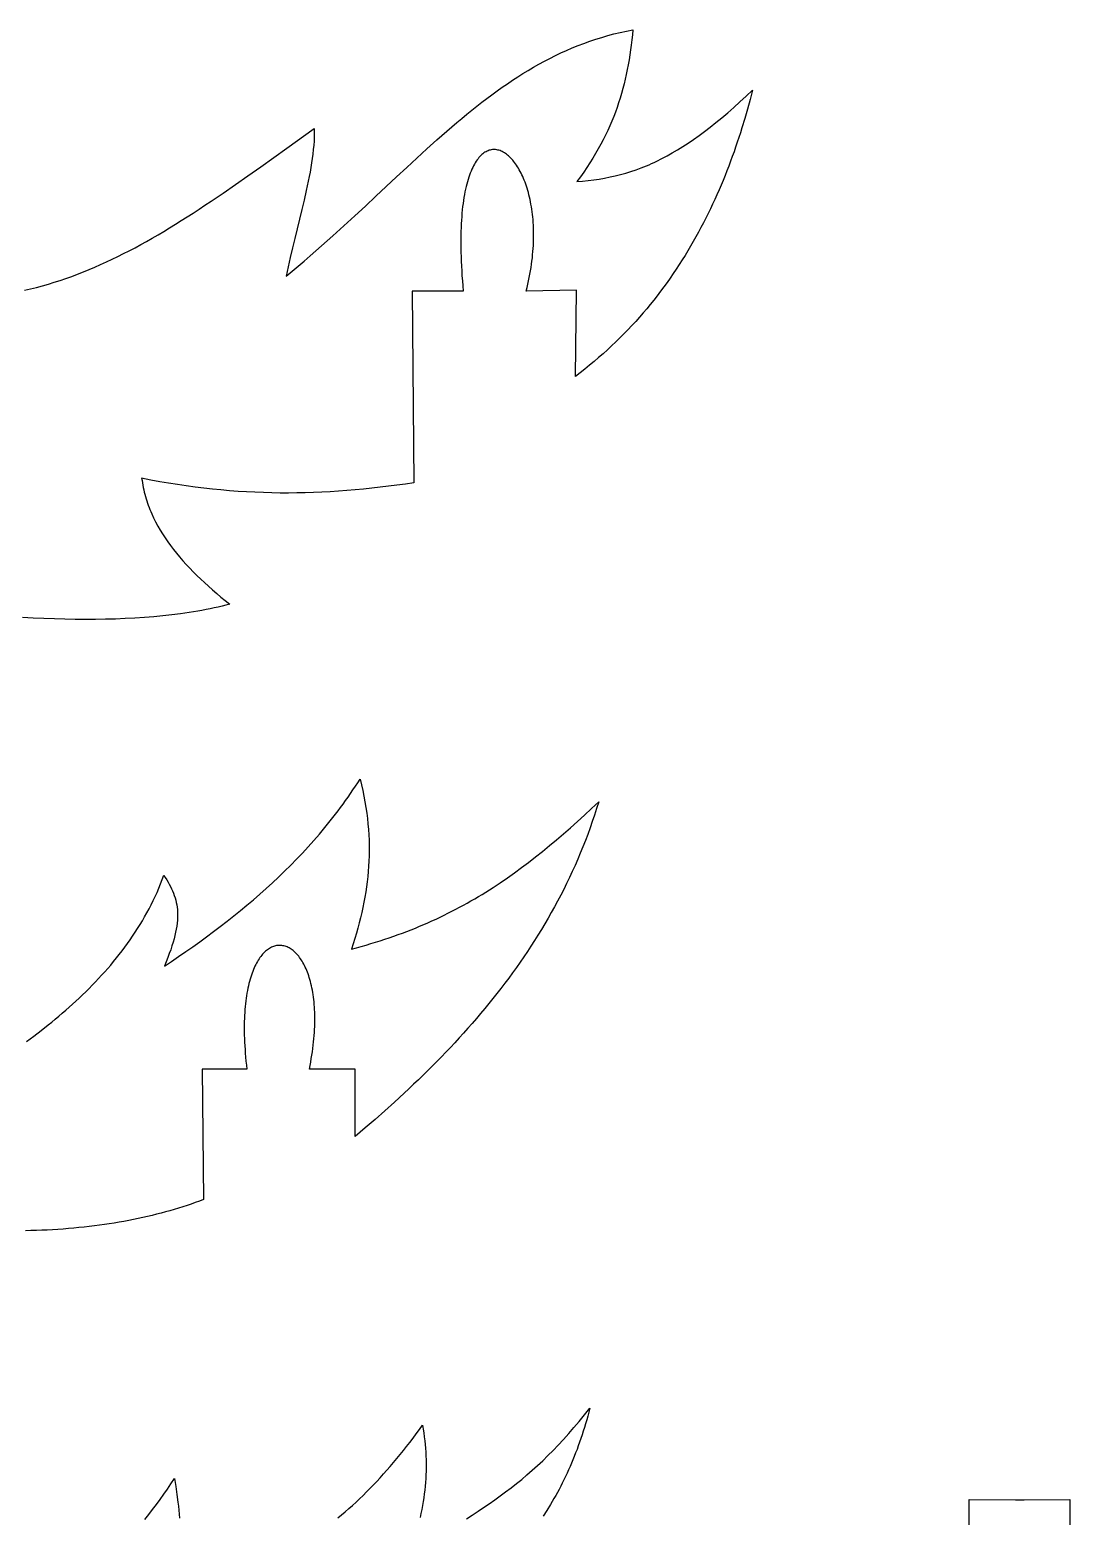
# Model space of a CAD drawing. Extents: x 2 to 372, y 3 to 246.
# Drawn here: x 57.1 to 99, y 124.4 to 184.2 of the extents above; entities that cross this region are included whole.
import ezdxf

# ---------------------------------------------------------------- set-up
doc = ezdxf.new("R2010")
doc.units = 0
doc.layers.add('Vetor', color=1, linetype='CONTINUOUS')

msp = doc.modelspace()

# ---------------------------------------------------------------- linework, layer by layer
at = {"layer": 'Vetor'}
for points in [[(56.846, 173.742), (57.089, 173.798), (57.331, 173.858), (57.571, 173.922), (57.81, 173.991), (58.048, 174.063), (58.285, 174.138), (58.52, 174.218), (58.755, 174.301), (58.988, 174.389), (59.221, 174.479), (59.453, 174.574), (59.685, 174.672), (59.916, 174.773), (60.147, 174.879), (60.378, 174.987), (60.609, 175.099), (60.839, 175.215), (61.07, 175.333), (61.3, 175.456), (61.531, 175.581), (61.763, 175.709), (61.994, 175.841), (62.227, 175.976), (62.46, 176.114), (62.694, 176.255), (62.928, 176.399), (63.164, 176.547), (63.401, 176.697), (63.639, 176.85), (63.878, 177.006), (64.118, 177.164), (64.361, 177.326), (64.85, 177.657), (65.346, 177.998), (65.85, 178.35), (66.363, 178.713), (66.885, 179.084), (67.418, 179.465), (68.519, 180.254), (68.52, 180.089), (68.517, 179.922), (68.509, 179.752), (68.497, 179.579), (68.481, 179.405), (68.462, 179.228), (68.439, 179.049), (68.412, 178.869), (68.383, 178.686), (68.351, 178.502), (68.316, 178.317), (68.279, 178.13), (68.239, 177.942), (68.198, 177.753), (68.111, 177.372), (68.018, 176.988), (67.923, 176.603), (67.731, 175.831), (67.637, 175.446), (67.548, 175.064), (67.506, 174.875), (67.465, 174.686), (67.427, 174.498), (67.39, 174.312), (67.634, 174.514), (67.876, 174.716), (68.115, 174.918), (68.351, 175.121), (68.584, 175.323), (68.815, 175.526), (69.269, 175.93), (69.714, 176.333), (70.152, 176.735), (70.582, 177.134), (71.005, 177.529), (71.837, 178.308), (72.246, 178.689), (72.652, 179.065), (73.055, 179.434), (73.457, 179.795), (73.658, 179.973), (73.858, 180.148), (74.059, 180.322), (74.26, 180.493), (74.461, 180.661), (74.662, 180.828), (74.864, 180.991), (75.066, 181.152), (75.269, 181.311), (75.472, 181.466), (75.677, 181.619), (75.882, 181.768), (76.088, 181.915), (76.296, 182.058), (76.505, 182.198), (76.715, 182.335), (76.926, 182.468), (77.139, 182.598), (77.354, 182.724), (77.57, 182.847), (77.789, 182.965), (78.009, 183.08), (78.231, 183.191), (78.456, 183.298), (78.682, 183.401), (78.911, 183.5), (79.143, 183.594), (79.377, 183.684), (79.614, 183.769), (79.853, 183.85), (80.096, 183.926), (80.341, 183.998), (80.589, 184.065), (80.841, 184.127), (81.096, 184.183), (81.354, 184.235), (81.333, 184.028), (81.31, 183.823), (81.284, 183.62), (81.257, 183.419), (81.228, 183.219), (81.196, 183.021), (81.161, 182.825), (81.124, 182.63), (81.084, 182.436), (81.041, 182.244), (80.995, 182.052), (80.946, 181.862), (80.894, 181.672), (80.838, 181.484), (80.778, 181.296), (80.715, 181.108), (80.648, 180.921), (80.578, 180.735), (80.503, 180.549), (80.423, 180.363), (80.34, 180.177), (80.252, 179.992), (80.159, 179.806), (80.062, 179.62), (79.959, 179.434), (79.852, 179.247), (79.74, 179.06), (79.622, 178.873), (79.499, 178.684), (79.37, 178.495), (79.236, 178.306), (79.096, 178.115), (79.326, 178.135), (79.553, 178.16), (79.776, 178.189), (79.997, 178.222), (80.215, 178.26), (80.43, 178.303), (80.644, 178.35), (80.855, 178.404), (81.066, 178.462), (81.275, 178.526), (81.483, 178.597), (81.69, 178.673), (81.794, 178.713), (81.897, 178.756), (82.001, 178.799), (82.105, 178.845), (82.208, 178.892), (82.312, 178.941), (82.52, 179.043), (82.729, 179.153), (82.939, 179.27), (83.151, 179.395), (83.364, 179.528), (83.579, 179.668), (83.797, 179.817), (84.017, 179.974), (84.241, 180.14), (84.467, 180.314), (84.697, 180.498), (84.931, 180.69), (85.169, 180.892), (85.411, 181.104), (85.658, 181.326), (85.91, 181.557), (86.167, 181.799), (86.07, 181.421), (85.966, 181.041), (85.857, 180.66), (85.741, 180.278), (85.681, 180.086), (85.619, 179.894), (85.556, 179.702), (85.491, 179.51), (85.424, 179.318), (85.355, 179.126), (85.284, 178.934), (85.212, 178.742), (85.138, 178.549), (85.062, 178.357), (84.984, 178.166), (84.904, 177.974), (84.822, 177.782), (84.738, 177.591), (84.652, 177.4), (84.564, 177.21), (84.474, 177.019), (84.382, 176.83), (84.287, 176.64), (84.191, 176.451), (84.092, 176.263), (83.991, 176.075), (83.888, 175.888), (83.783, 175.701), (83.675, 175.515), (83.565, 175.329), (83.453, 175.145), (83.338, 174.961), (83.221, 174.778), (83.101, 174.596), (82.979, 174.414), (82.854, 174.234), (82.727, 174.054), (82.597, 173.876), (82.465, 173.698), (82.33, 173.522), (82.193, 173.346), (82.052, 173.172), (81.909, 172.999), (81.764, 172.827), (81.615, 172.657), (81.464, 172.487), (81.31, 172.319), (81.153, 172.153), (80.993, 171.987), (80.83, 171.823), (80.664, 171.661), (80.496, 171.5), (80.324, 171.341), (80.15, 171.183), (79.972, 171.027), (79.791, 170.872), (79.607, 170.719), (79.42, 170.568), (79.23, 170.419), (79.037, 170.271), (79.079, 173.742), (77.053, 173.706), (77.088, 173.845), (77.12, 173.983), (77.151, 174.119), (77.179, 174.255), (77.205, 174.389), (77.228, 174.523), (77.25, 174.655), (77.269, 174.786), (77.286, 174.915), (77.302, 175.044), (77.315, 175.171), (77.326, 175.297), (77.335, 175.421), (77.343, 175.544), (77.348, 175.666), (77.352, 175.786), (77.354, 175.905), (77.354, 176.022), (77.352, 176.138), (77.349, 176.252), (77.344, 176.365), (77.337, 176.476), (77.329, 176.585), (77.319, 176.693), (77.307, 176.799), (77.295, 176.904), (77.28, 177.006), (77.264, 177.107), (77.247, 177.207), (77.229, 177.304), (77.209, 177.4), (77.188, 177.493), (77.165, 177.585), (77.142, 177.675), (77.117, 177.763), (77.091, 177.849), (77.064, 177.933), (77.036, 178.015), (77.007, 178.095), (76.977, 178.173), (76.946, 178.248), (76.914, 178.322), (76.881, 178.393), (76.847, 178.463), (76.812, 178.53), (76.777, 178.594), (76.741, 178.657), (76.704, 178.717), (76.666, 178.775), (76.628, 178.831), (76.589, 178.884), (76.55, 178.935), (76.51, 178.983), (76.469, 179.029), (76.429, 179.072), (76.387, 179.113), (76.345, 179.152), (76.303, 179.187), (76.261, 179.221), (76.218, 179.251), (76.175, 179.279), (76.131, 179.304), (76.088, 179.327), (76.044, 179.347), (76, 179.364), (75.957, 179.378), (75.913, 179.39), (75.869, 179.398), (75.825, 179.404), (75.781, 179.407), (75.737, 179.407), (75.693, 179.404), (75.65, 179.398), (75.606, 179.389), (75.563, 179.378), (75.52, 179.363), (75.478, 179.344), (75.436, 179.323), (75.394, 179.299), (75.352, 179.272), (75.311, 179.241), (75.271, 179.207), (75.231, 179.17), (75.191, 179.13), (75.152, 179.086), (75.114, 179.039), (75.076, 178.988), (75.039, 178.935), (75.003, 178.878), (74.967, 178.817), (74.932, 178.753), (74.899, 178.686), (74.865, 178.615), (74.833, 178.54), (74.802, 178.462), (74.772, 178.38), (74.742, 178.295), (74.714, 178.206), (74.687, 178.113), (74.661, 178.017), (74.636, 177.917), (74.612, 177.813), (74.59, 177.705), (74.568, 177.594), (74.548, 177.479), (74.529, 177.359), (74.512, 177.236), (74.496, 177.11), (74.481, 176.979), (74.468, 176.844), (74.457, 176.705), (74.446, 176.562), (74.438, 176.415), (74.431, 176.264), (74.426, 176.109), (74.422, 175.95), (74.42, 175.786), (74.42, 175.619), (74.421, 175.447), (74.424, 175.271), (74.43, 175.09), (74.437, 174.906), (74.446, 174.717), (74.456, 174.523), (74.469, 174.326), (74.484, 174.124), (74.501, 173.917), (74.52, 173.706), (72.458, 173.706), (72.53, 165.986), (72.188, 165.935), (71.848, 165.888), (71.509, 165.843), (71.17, 165.802), (70.833, 165.764), (70.497, 165.729), (70.161, 165.697), (69.825, 165.669), (69.49, 165.644), (69.156, 165.623), (68.821, 165.606), (68.486, 165.592), (68.151, 165.582), (67.816, 165.575), (67.48, 165.572), (67.144, 165.573), (66.807, 165.579), (66.469, 165.588), (66.13, 165.601), (65.79, 165.618), (65.449, 165.639), (65.106, 165.665), (64.762, 165.695), (64.415, 165.729), (64.068, 165.768), (63.718, 165.811), (63.365, 165.859), (63.011, 165.911), (62.654, 165.968), (62.295, 166.03), (61.933, 166.096), (61.568, 166.167), (61.582, 166.073), (61.597, 165.979), (61.614, 165.887), (61.633, 165.795), (61.653, 165.703), (61.674, 165.613), (61.697, 165.523), (61.722, 165.433), (61.748, 165.344), (61.776, 165.256), (61.805, 165.169), (61.835, 165.082), (61.867, 164.996), (61.9, 164.91), (61.935, 164.825), (61.971, 164.74), (62.048, 164.573), (62.13, 164.408), (62.217, 164.244), (62.309, 164.083), (62.407, 163.923), (62.51, 163.765), (62.618, 163.608), (62.73, 163.453), (62.848, 163.299), (62.97, 163.147), (63.096, 162.996), (63.228, 162.846), (63.363, 162.697), (63.503, 162.548), (63.647, 162.401), (63.795, 162.254), (63.947, 162.108), (64.103, 161.962), (64.262, 161.817), (64.426, 161.672), (64.592, 161.527), (64.763, 161.382), (64.937, 161.237), (65.114, 161.093), (64.96, 161.054), (64.804, 161.016), (64.646, 160.98), (64.486, 160.945), (64.325, 160.911), (64.161, 160.878), (63.995, 160.847), (63.827, 160.817), (63.658, 160.789), (63.486, 160.762), (63.313, 160.736), (63.138, 160.711), (62.783, 160.665), (62.421, 160.625), (62.052, 160.589), (61.677, 160.559), (61.296, 160.533), (60.909, 160.512), (60.516, 160.496), (60.118, 160.485), (59.715, 160.478), (59.307, 160.476), (58.894, 160.479), (58.477, 160.487), (58.056, 160.499), (57.631, 160.516), (57.202, 160.537), (56.769, 160.562)], [(56.928, 143.483), (57.223, 143.7), (57.514, 143.921), (57.803, 144.148), (57.946, 144.263), (58.088, 144.379), (58.23, 144.497), (58.37, 144.615), (58.509, 144.736), (58.647, 144.857), (58.784, 144.98), (58.92, 145.104), (59.055, 145.23), (59.188, 145.357), (59.32, 145.485), (59.45, 145.614), (59.579, 145.745), (59.707, 145.877), (59.833, 146.011), (59.957, 146.146), (60.08, 146.283), (60.201, 146.421), (60.32, 146.56), (60.438, 146.701), (60.553, 146.843), (60.667, 146.986), (60.779, 147.131), (60.889, 147.278), (60.996, 147.426), (61.102, 147.575), (61.205, 147.726), (61.307, 147.879), (61.405, 148.033), (61.502, 148.188), (61.596, 148.345), (61.688, 148.503), (61.778, 148.663), (61.864, 148.825), (61.949, 148.988), (62.031, 149.153), (62.11, 149.319), (62.186, 149.487), (62.259, 149.656), (62.33, 149.827), (62.398, 150), (62.463, 150.174), (62.521, 150.082), (62.577, 149.991), (62.63, 149.901), (62.68, 149.811), (62.727, 149.721), (62.771, 149.632), (62.811, 149.543), (62.848, 149.453), (62.882, 149.362), (62.912, 149.271), (62.938, 149.178), (62.961, 149.084), (62.979, 148.989), (62.994, 148.891), (63.005, 148.791), (63.012, 148.689), (63.014, 148.584), (63.013, 148.476), (63.006, 148.364), (62.996, 148.25), (62.98, 148.131), (62.96, 148.009), (62.936, 147.883), (62.906, 147.752), (62.871, 147.616), (62.832, 147.475), (62.787, 147.329), (62.737, 147.178), (62.681, 147.021), (62.62, 146.858), (62.554, 146.688), (62.482, 146.513), (62.77, 146.706), (63.057, 146.901), (63.342, 147.098), (63.625, 147.297), (63.906, 147.498), (64.185, 147.701), (64.462, 147.906), (64.736, 148.114), (65.007, 148.324), (65.277, 148.537), (65.543, 148.752), (65.807, 148.97), (66.068, 149.191), (66.326, 149.415), (66.581, 149.642), (66.833, 149.871), (67.082, 150.105), (67.327, 150.341), (67.57, 150.581), (67.808, 150.824), (68.043, 151.071), (68.274, 151.322), (68.502, 151.576), (68.726, 151.834), (68.945, 152.096), (69.161, 152.362), (69.373, 152.633), (69.477, 152.77), (69.58, 152.907), (69.682, 153.046), (69.783, 153.186), (69.883, 153.327), (69.981, 153.47), (70.079, 153.613), (70.175, 153.758), (70.271, 153.903), (70.365, 154.05), (70.421, 153.816), (70.473, 153.584), (70.52, 153.355), (70.562, 153.128), (70.599, 152.904), (70.632, 152.681), (70.66, 152.46), (70.683, 152.241), (70.702, 152.024), (70.716, 151.809), (70.725, 151.594), (70.731, 151.381), (70.732, 151.17), (70.729, 150.959), (70.721, 150.749), (70.71, 150.54), (70.694, 150.332), (70.675, 150.124), (70.651, 149.917), (70.624, 149.71), (70.593, 149.503), (70.558, 149.296), (70.52, 149.09), (70.478, 148.883), (70.432, 148.675), (70.383, 148.467), (70.331, 148.259), (70.275, 148.05), (70.216, 147.839), (70.153, 147.628), (70.088, 147.416), (70.019, 147.203), (70.217, 147.256), (70.412, 147.31), (70.605, 147.365), (70.796, 147.421), (70.984, 147.479), (71.171, 147.537), (71.355, 147.597), (71.537, 147.658), (71.718, 147.721), (71.896, 147.784), (72.073, 147.849), (72.247, 147.915), (72.42, 147.982), (72.591, 148.051), (72.761, 148.12), (72.929, 148.191), (73.095, 148.263), (73.26, 148.337), (73.423, 148.411), (73.584, 148.487), (73.745, 148.564), (73.904, 148.643), (74.061, 148.723), (74.218, 148.803), (74.373, 148.886), (74.527, 148.969), (74.679, 149.054), (74.831, 149.14), (74.982, 149.228), (75.131, 149.316), (75.28, 149.406), (75.428, 149.497), (75.575, 149.59), (75.721, 149.684), (76.012, 149.876), (76.299, 150.073), (76.585, 150.275), (76.868, 150.483), (77.15, 150.696), (77.431, 150.914), (77.712, 151.138), (77.992, 151.368), (78.272, 151.603), (78.552, 151.843), (78.833, 152.089), (79.116, 152.341), (79.4, 152.598), (79.685, 152.861), (79.974, 153.13), (79.892, 152.864), (79.806, 152.601), (79.718, 152.34), (79.627, 152.081), (79.533, 151.824), (79.437, 151.57), (79.337, 151.317), (79.235, 151.067), (79.13, 150.818), (79.022, 150.572), (78.911, 150.327), (78.798, 150.085), (78.683, 149.845), (78.564, 149.606), (78.444, 149.369), (78.32, 149.135), (78.194, 148.902), (78.066, 148.671), (77.936, 148.442), (77.803, 148.214), (77.668, 147.989), (77.53, 147.765), (77.39, 147.543), (77.248, 147.322), (77.104, 147.104), (76.958, 146.887), (76.81, 146.671), (76.659, 146.457), (76.507, 146.245), (76.352, 146.035), (76.196, 145.825), (76.038, 145.618), (75.877, 145.412), (75.715, 145.207), (75.551, 145.004), (75.386, 144.803), (75.218, 144.603), (75.049, 144.404), (74.878, 144.206), (74.706, 144.01), (74.532, 143.816), (74.356, 143.622), (74.179, 143.43), (74, 143.239), (73.82, 143.05), (73.639, 142.861), (73.456, 142.674), (73.271, 142.488), (73.086, 142.303), (72.899, 142.119), (72.711, 141.937), (72.521, 141.755), (72.331, 141.575), (72.139, 141.395), (71.753, 141.039), (71.362, 140.687), (70.967, 140.339), (70.569, 139.995), (70.168, 139.653), (70.162, 142.361), (68.321, 142.361), (68.35, 142.506), (68.377, 142.648), (68.401, 142.788), (68.423, 142.927), (68.444, 143.063), (68.462, 143.198), (68.479, 143.33), (68.493, 143.46), (68.506, 143.589), (68.516, 143.715), (68.525, 143.84), (68.532, 143.962), (68.537, 144.083), (68.541, 144.201), (68.543, 144.317), (68.543, 144.431), (68.541, 144.544), (68.538, 144.654), (68.533, 144.762), (68.527, 144.868), (68.519, 144.971), (68.51, 145.073), (68.499, 145.173), (68.487, 145.27), (68.474, 145.366), (68.459, 145.459), (68.443, 145.55), (68.425, 145.639), (68.406, 145.726), (68.386, 145.81), (68.365, 145.893), (68.343, 145.973), (68.32, 146.051), (68.295, 146.127), (68.269, 146.201), (68.243, 146.272), (68.215, 146.342), (68.187, 146.409), (68.157, 146.474), (68.127, 146.536), (68.096, 146.596), (68.064, 146.655), (68.031, 146.71), (67.997, 146.764), (67.963, 146.815), (67.928, 146.864), (67.892, 146.911), (67.856, 146.955), (67.819, 146.997), (67.781, 147.037), (67.743, 147.074), (67.705, 147.109), (67.666, 147.142), (67.626, 147.173), (67.587, 147.201), (67.546, 147.226), (67.506, 147.25), (67.465, 147.27), (67.424, 147.289), (67.383, 147.305), (67.341, 147.319), (67.299, 147.33), (67.257, 147.339), (67.216, 147.346), (67.173, 147.35), (67.131, 147.351), (67.089, 147.35), (67.047, 147.347), (67.005, 147.341), (66.963, 147.333), (66.922, 147.322), (66.88, 147.309), (66.838, 147.293), (66.797, 147.275), (66.756, 147.254), (66.716, 147.231), (66.675, 147.205), (66.635, 147.177), (66.595, 147.146), (66.556, 147.113), (66.517, 147.077), (66.479, 147.039), (66.441, 146.997), (66.404, 146.954), (66.368, 146.908), (66.332, 146.859), (66.296, 146.807), (66.261, 146.753), (66.227, 146.696), (66.194, 146.637), (66.162, 146.575), (66.13, 146.511), (66.099, 146.443), (66.069, 146.374), (66.04, 146.301), (66.012, 146.226), (65.985, 146.148), (65.959, 146.067), (65.934, 145.984), (65.91, 145.898), (65.887, 145.809), (65.865, 145.718), (65.845, 145.624), (65.825, 145.527), (65.807, 145.427), (65.79, 145.325), (65.775, 145.22), (65.761, 145.112), (65.748, 145.001), (65.736, 144.888), (65.726, 144.771), (65.718, 144.652), (65.711, 144.531), (65.705, 144.406), (65.701, 144.279), (65.699, 144.148), (65.698, 144.015), (65.699, 143.879), (65.701, 143.74), (65.706, 143.599), (65.712, 143.454), (65.72, 143.307), (65.73, 143.156), (65.741, 143.003), (65.755, 142.847), (65.77, 142.688), (65.787, 142.526), (65.807, 142.361), (64.011, 142.361), (64.055, 137.108), (63.893, 137.047), (63.729, 136.988), (63.563, 136.931), (63.395, 136.874), (63.225, 136.819), (63.053, 136.766), (62.88, 136.714), (62.705, 136.663), (62.527, 136.613), (62.349, 136.565), (62.168, 136.519), (61.985, 136.474), (61.801, 136.43), (61.615, 136.388), (61.427, 136.347), (61.238, 136.308), (61.047, 136.27), (60.854, 136.234), (60.659, 136.2), (60.463, 136.167), (60.265, 136.135), (60.066, 136.105), (59.865, 136.077), (59.662, 136.05), (59.457, 136.025), (59.251, 136.002), (59.044, 135.98), (58.835, 135.96), (58.624, 135.941), (58.412, 135.924), (58.198, 135.909), (57.983, 135.895), (57.766, 135.884), (57.547, 135.874), (57.327, 135.865), (57.106, 135.859), (56.883, 135.854)], [(74.651, 124.257), (74.884, 124.405), (75.114, 124.554), (75.341, 124.704), (75.566, 124.857), (75.788, 125.013), (76.009, 125.171), (76.227, 125.333), (76.444, 125.498), (76.659, 125.668), (76.873, 125.842), (77.086, 126.021), (77.298, 126.206), (77.509, 126.396), (77.72, 126.593), (77.93, 126.796), (78.139, 127.007), (78.349, 127.224), (78.559, 127.45), (78.77, 127.683), (78.98, 127.926), (79.192, 128.177), (79.404, 128.438), (79.618, 128.708), (79.577, 128.55), (79.535, 128.392), (79.491, 128.237), (79.447, 128.083), (79.401, 127.931), (79.354, 127.78), (79.306, 127.631), (79.257, 127.483), (79.206, 127.337), (79.154, 127.192), (79.101, 127.049), (79.047, 126.907), (78.992, 126.767), (78.936, 126.628), (78.878, 126.49), (78.82, 126.354), (78.76, 126.219), (78.699, 126.086), (78.637, 125.954), (78.574, 125.823), (78.51, 125.694), (78.445, 125.566), (78.378, 125.439), (78.311, 125.314), (78.242, 125.189), (78.173, 125.066), (78.102, 124.944), (78.031, 124.824), (77.884, 124.586), (77.734, 124.353)], [(69.474, 124.287), (69.622, 124.411), (69.768, 124.537), (69.914, 124.665), (70.058, 124.794), (70.202, 124.926), (70.344, 125.06), (70.485, 125.196), (70.625, 125.334), (70.764, 125.474), (70.903, 125.616), (71.04, 125.761), (71.177, 125.908), (71.312, 126.057), (71.447, 126.208), (71.581, 126.361), (71.714, 126.517), (71.846, 126.675), (71.977, 126.836), (72.108, 126.998), (72.238, 127.164), (72.367, 127.331), (72.496, 127.501), (72.624, 127.674), (72.751, 127.849), (72.878, 128.027), (72.904, 127.868), (72.929, 127.71), (72.95, 127.554), (72.969, 127.399), (72.985, 127.244), (72.998, 127.091), (73.009, 126.938), (73.017, 126.785), (73.022, 126.633), (73.025, 126.481), (73.025, 126.329), (73.022, 126.177), (73.016, 126.025), (73.008, 125.873), (72.997, 125.72), (72.984, 125.567), (72.967, 125.412), (72.948, 125.257), (72.927, 125.102), (72.902, 124.944), (72.875, 124.786), (72.846, 124.626), (72.813, 124.465), (72.778, 124.302)], [(61.699, 124.227), (61.855, 124.425), (62.008, 124.625), (62.159, 124.827), (62.309, 125.032), (62.457, 125.239), (62.603, 125.449), (62.746, 125.661), (62.888, 125.876), (62.941, 125.556), (62.989, 125.236), (63.031, 124.917), (63.05, 124.757), (63.068, 124.598), (63.083, 124.438), (63.096, 124.279)], [(94.917, 2.779), (94.897, 125.026), (96.767, 125.021), (97.107, 125.022), (98.947, 125.026), (98.967, 2.779)]]:
    msp.add_lwpolyline(points, dxfattribs=at)

doc.saveas('drawing.dxf')
